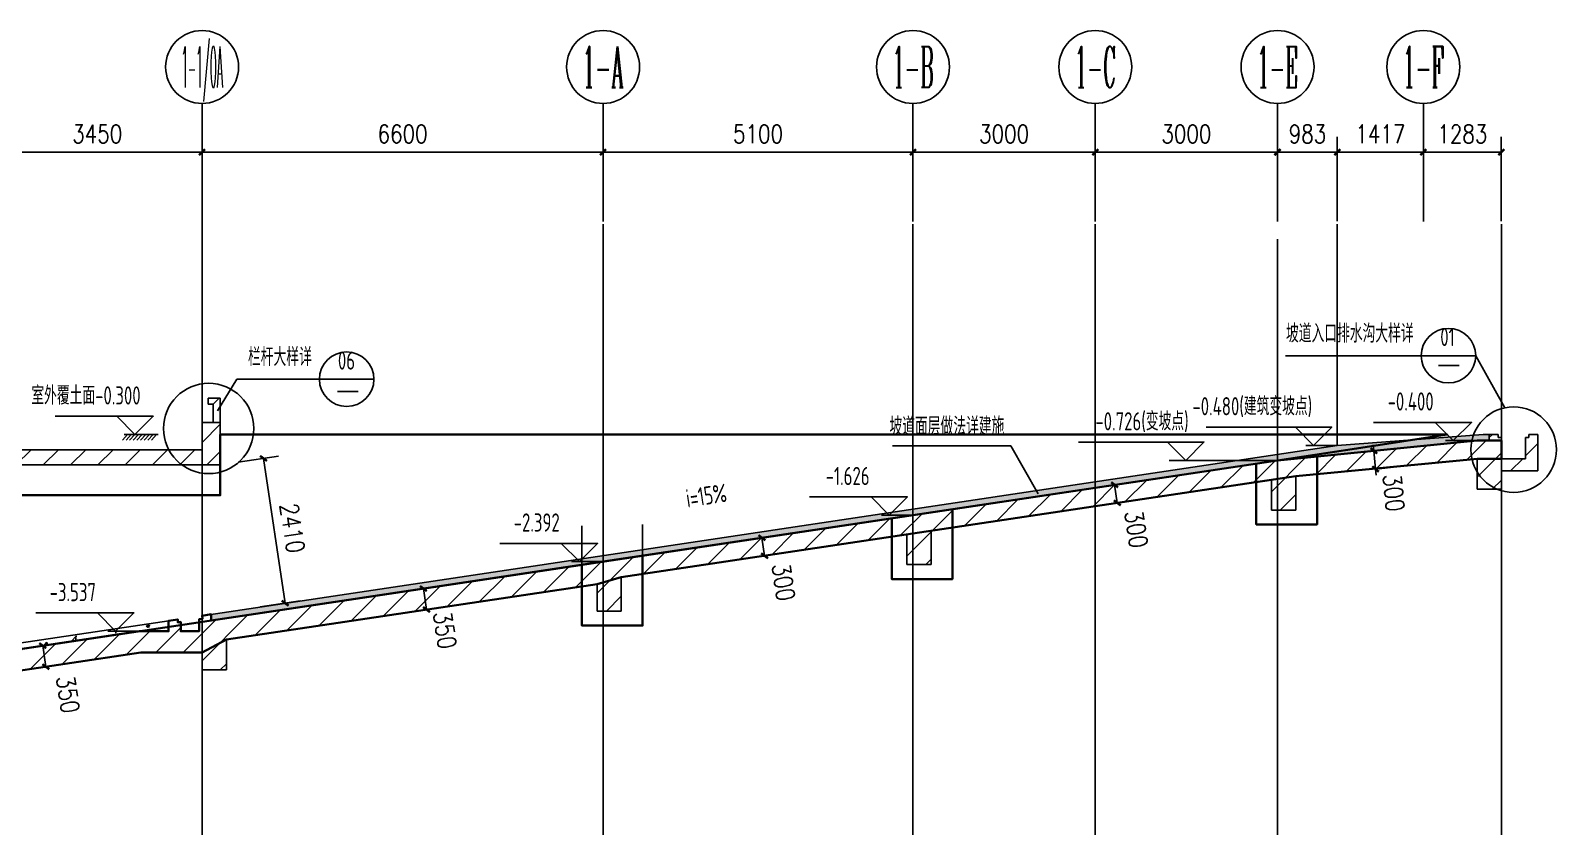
# Model space of a CAD drawing. Header units: millimetres. Extents: x -41781 to 68020, y 189188 to 426788.
# Drawn here: x 2068 to 27182, y 382746 to 395846 of the extents above; entities that cross this region are included whole.
import ezdxf
from ezdxf.enums import TextEntityAlignment as Align

# ---------------------------------------------------------------- set-up
doc = ezdxf.new("R2010")
doc.units = ezdxf.units.MM
doc.header["$LTSCALE"] = 1000
doc.header["$PDMODE"] = 35
doc.header["$PDSIZE"] = 200
for name, color, linetype in [('AXIS', 3, 'Continuous'), ('B-TEXT', 3, 'Continuous'), ('HATCH', 7, 'Continuous'), ('h填实-柱墙', 254, 'Continuous'), ('L-AXIS', 3, 'Continuous'), ('L-dote', 253, 'Continuous'), ('TEXT', 7, 'Continuous')]:
    doc.layers.add(name, color=color, linetype=linetype)
doc.styles.add('_TCH_AXIS', font='COMPLEX', dxfattribs={"bigfont": 'GBCBIG'})
doc.styles.add('COMPLEX', font='tssdeng.shx', dxfattribs={"width": 0.7, "bigfont": 'tssdchn.shx'})
doc.styles.add('DIM_FONT', font='SIMPLEX.shx', dxfattribs={"width": 0.8})
doc.styles.add('TSSD_Label', font='Tssdeng.shx', dxfattribs={"width": 0.7, "bigfont": 'hztxt.shx'})
doc.styles.add('TSSD_REIN', font='Tssdeng.shx', dxfattribs={"width": 0.7, "bigfont": 'hztxt.shx'})
doc.dimstyles.new('DIMN', dxfattribs={"dimtxt": 300, "dimasz": 100, "dimexe": 250, "dimexo": 300, "dimgap": 150, "dimtad": 1, "dimdec": 0, "dimzin": 0, "dimdsep": 46, "dimtxsty": 'DIM_FONT', "dimblk": 'ARCHTICK', "dimcen": 0.09, "dimclrt": 7, "dimazin": 2, "dimtfac": 1, "dimtdec": 0, "dimtix": 1, "dimtmove": 2, "dimatfit": 3, "dimfxl": 1, "dimtolj": 1, "dimtzin": 0, "dimarcsym": 0})
pattern_1 = [(45, (-2006.8, 955.92), (-224.5064, 224.5064), [])]
pattern_2 = [(50, (-2006.8, 955.9), (546.554, -47.81726), [57.15, -628.65]), (355, (-2006.8, 955.9), (-105.7285, 573.1699), [45.72, -502.92]), (100.451, (-1961.25, 951.94), (440.8275, 525.35006), [48.57, -534.27]), (46.1842, (-2006.8, 1108.3), (813.2371, -126.127), [85.725, -942.975]), (96.6356, (-1939, 1097.8), (712.2127, 742.2767), [72.855, -801.405]), (351.184, (-2006.8, 1108.3), (712.2138, 742.2754), [68.58, -754.38]), (21, (-1930.6, 1070.2), (454.84464, -306.79656), [57.15, -628.65]), (326, (-1930.6, 1070.2), (185.4061, 552.5639), [45.72, -502.92]), (71.4514, (-1892.7, 1044.65), (640.2495, 245.7686), [48.57, -534.27]), (37.5, (-2006.8, 955.92), (9.26581, 253.66512), [0, -496.824, 0, -510.54, 0, -504.825]), (7.5, (-2006.8, 955.92), (200.45899, 300.54172), [0, -291.084, 0, -485.394, 0, -192.405]), (327.5, (-2176.72, 955.92), (406.77179, -17.18623), [0, -190.5, 0, -594.36, 0, -788.67]), (317.5, (-2252.92, 955.92), (444.38754, 76.27947), [0, -247.65, 0, -394.716, 0, -560.07])]

# ---------------------------------------------------------------- blocks, each defined once
blk = doc.blocks.new('_ArchTick')
at = {"color": 0, "linetype": 'ByBlock', "const_width": 0.4}
blk.add_lwpolyline([(-0.5, -0.5), (0.5, 0.5)], dxfattribs=at)
blk = doc.blocks.new('*D47')
at = {"layer": 'AXIS', "color": 0, "linetype": 'ByBlock', "lineweight": -2}
for p, q in [((22591, 392711), (22591, 394094)), ((23574, 392711), (23574, 394094)), ((23574, 393844), (22591, 393844))]:
    blk.add_line(p, q, dxfattribs=at)
at = {"layer": 'Defpoints', "color": 0, "linetype": 'ByBlock'}
for p in [(22591, 393844), (22591, 392411), (23574, 392411)]:
    blk.add_point(p, dxfattribs=at)
at = {"layer": 'AXIS', "color": 0, "linetype": 'ByBlock', "lineweight": -2, "xscale": 100, "yscale": 100, "zscale": 100, "rotation": 180}
blk.add_blockref('_ArchTick', (22591, 393844), dxfattribs=at)
at = {"layer": 'AXIS', "color": 0, "linetype": 'ByBlock', "lineweight": -2, "xscale": 100, "yscale": 100, "zscale": 100}
blk.add_blockref('_ArchTick', (23574, 393844), dxfattribs=at)
at = {"layer": 'AXIS', "color": 7, "linetype": 'ByBlock', "insert": (23083, 394144), "char_height": 300, "attachment_point": 5, "style": 'DIM_FONT'}
blk.add_mtext('\\A1;983', dxfattribs=at)
blk = doc.blocks.new('*D48')
at = {"layer": 'AXIS', "color": 0, "linetype": 'ByBlock', "lineweight": -2}
for p, q in [((4891, 392711), (4891, 394094)), ((11491, 392711), (11491, 394094)), ((4891, 393844), (11491, 393844))]:
    blk.add_line(p, q, dxfattribs=at)
at = {"layer": 'Defpoints', "color": 0, "linetype": 'ByBlock'}
for p in [(11491, 393844), (4891, 392411), (11491, 392411)]:
    blk.add_point(p, dxfattribs=at)
at = {"layer": 'AXIS', "color": 0, "linetype": 'ByBlock', "lineweight": -2, "xscale": 100, "yscale": 100, "zscale": 100, "rotation": 180}
blk.add_blockref('_ArchTick', (4891, 393844), dxfattribs=at)
at = {"layer": 'AXIS', "color": 0, "linetype": 'ByBlock', "lineweight": -2, "xscale": 100, "yscale": 100, "zscale": 100}
blk.add_blockref('_ArchTick', (11491, 393844), dxfattribs=at)
at = {"layer": 'AXIS', "color": 7, "linetype": 'ByBlock', "insert": (8191, 394144), "char_height": 300, "attachment_point": 5, "style": 'DIM_FONT'}
blk.add_mtext('\\A1;6600', dxfattribs=at)
blk = doc.blocks.new('*D49')
at = {"layer": 'AXIS', "color": 0, "linetype": 'ByBlock', "lineweight": -2}
for p, q in [((11491, 392711), (11491, 394094)), ((16591, 392711), (16591, 394094)), ((16591, 393844), (11491, 393844))]:
    blk.add_line(p, q, dxfattribs=at)
at = {"layer": 'Defpoints', "color": 0, "linetype": 'ByBlock'}
for p in [(11491, 393844), (11491, 392411), (16591, 392411)]:
    blk.add_point(p, dxfattribs=at)
at = {"layer": 'AXIS', "color": 0, "linetype": 'ByBlock', "lineweight": -2, "xscale": 100, "yscale": 100, "zscale": 100, "rotation": 180}
blk.add_blockref('_ArchTick', (11491, 393844), dxfattribs=at)
at = {"layer": 'AXIS', "color": 0, "linetype": 'ByBlock', "lineweight": -2, "xscale": 100, "yscale": 100, "zscale": 100}
blk.add_blockref('_ArchTick', (16591, 393844), dxfattribs=at)
at = {"layer": 'AXIS', "color": 7, "linetype": 'ByBlock', "insert": (14041, 394144), "char_height": 300, "attachment_point": 5, "style": 'DIM_FONT'}
blk.add_mtext('\\A1;5100', dxfattribs=at)
blk = doc.blocks.new('*D50')
at = {"layer": 'AXIS', "color": 0, "linetype": 'ByBlock', "lineweight": -2}
for p, q in [((16591, 392711), (16591, 394094)), ((19591, 392711), (19591, 394094)), ((19591, 393844), (16591, 393844))]:
    blk.add_line(p, q, dxfattribs=at)
at = {"layer": 'Defpoints', "color": 0, "linetype": 'ByBlock'}
for p in [(16591, 393844), (16591, 392411), (19591, 392411)]:
    blk.add_point(p, dxfattribs=at)
at = {"layer": 'AXIS', "color": 0, "linetype": 'ByBlock', "lineweight": -2, "xscale": 100, "yscale": 100, "zscale": 100, "rotation": 180}
blk.add_blockref('_ArchTick', (16591, 393844), dxfattribs=at)
at = {"layer": 'AXIS', "color": 0, "linetype": 'ByBlock', "lineweight": -2, "xscale": 100, "yscale": 100, "zscale": 100}
blk.add_blockref('_ArchTick', (19591, 393844), dxfattribs=at)
at = {"layer": 'AXIS', "color": 7, "linetype": 'ByBlock', "insert": (18091, 394144), "char_height": 300, "attachment_point": 5, "style": 'DIM_FONT'}
blk.add_mtext('\\A1;3000', dxfattribs=at)
blk = doc.blocks.new('*D51')
at = {"layer": 'AXIS', "color": 0, "linetype": 'ByBlock', "lineweight": -2}
for p, q in [((19591, 392711), (19591, 394094)), ((22591, 392711), (22591, 394094)), ((22591, 393844), (19591, 393844))]:
    blk.add_line(p, q, dxfattribs=at)
at = {"layer": 'Defpoints', "color": 0, "linetype": 'ByBlock'}
for p in [(19591, 393844), (19591, 392411), (22591, 392411)]:
    blk.add_point(p, dxfattribs=at)
at = {"layer": 'AXIS', "color": 0, "linetype": 'ByBlock', "lineweight": -2, "xscale": 100, "yscale": 100, "zscale": 100, "rotation": 180}
blk.add_blockref('_ArchTick', (19591, 393844), dxfattribs=at)
at = {"layer": 'AXIS', "color": 0, "linetype": 'ByBlock', "lineweight": -2, "xscale": 100, "yscale": 100, "zscale": 100}
blk.add_blockref('_ArchTick', (22591, 393844), dxfattribs=at)
at = {"layer": 'AXIS', "color": 7, "linetype": 'ByBlock', "insert": (21091, 394144), "char_height": 300, "attachment_point": 5, "style": 'DIM_FONT'}
blk.add_mtext('\\A1;3000', dxfattribs=at)
blk = doc.blocks.new('*D52')
at = {"layer": 'AXIS', "color": 0, "linetype": 'ByBlock', "lineweight": -2}
for p, q in [((1441, 392711), (1441, 394094)), ((4891, 392711), (4891, 394094)), ((1441, 393844), (4891, 393844))]:
    blk.add_line(p, q, dxfattribs=at)
at = {"layer": 'Defpoints', "color": 0, "linetype": 'ByBlock'}
for p in [(4891, 393844), (1441, 392411), (4891, 392411)]:
    blk.add_point(p, dxfattribs=at)
at = {"layer": 'AXIS', "color": 0, "linetype": 'ByBlock', "lineweight": -2, "xscale": 100, "yscale": 100, "zscale": 100, "rotation": 180}
blk.add_blockref('_ArchTick', (1441, 393844), dxfattribs=at)
at = {"layer": 'AXIS', "color": 0, "linetype": 'ByBlock', "lineweight": -2, "xscale": 100, "yscale": 100, "zscale": 100}
blk.add_blockref('_ArchTick', (4891, 393844), dxfattribs=at)
at = {"layer": 'AXIS', "color": 7, "linetype": 'ByBlock', "insert": (3166, 394144), "char_height": 300, "attachment_point": 5, "style": 'DIM_FONT'}
blk.add_mtext('\\A1;3450', dxfattribs=at)
blk = doc.blocks.new('_AXISO')
blk.add_circle((0, 0), 0.5)
at = {"layer": 'B-TEXT', "style": 'COMPLEX', "width": 1.450893}
blk.add_attdef('A', text='', height=0.56, dxfattribs=at).set_placement((0.249375, -0.28), (0.749375, -0.28), align=Align.FIT)
blk = doc.blocks.new('*D59')
at = {"layer": 'AXIS', "color": 0, "linetype": 'ByBlock', "lineweight": -2}
for p, q in [((5488, 388742), (6149, 388841)), ((5902, 388804), (6259, 386421)), ((5846, 386359), (6507, 386458))]:
    blk.add_line(p, q, dxfattribs=at)
at = {"layer": 'Defpoints', "color": 0, "linetype": 'ByBlock'}
for p in [(5191, 388697), (5549, 386314), (6259, 386421)]:
    blk.add_point(p, dxfattribs=at)
at = {"layer": 'AXIS', "color": 0, "linetype": 'ByBlock', "lineweight": -2, "xscale": 100, "yscale": 100, "zscale": 100}
for p, rotation in [((5902, 388804), 98.53412902523712), ((6259, 386421), 278.5341290252372)]:
    blk.add_blockref('_ArchTick', p, dxfattribs=dict(at, rotation=rotation))
at = {"layer": 'AXIS', "color": 7, "linetype": 'ByBlock', "insert": (6377, 387657), "char_height": 300, "attachment_point": 5, "rotation": 278.5341, "style": 'DIM_FONT'}
blk.add_mtext('\\A1;2410', dxfattribs=at)
blk = doc.blocks.new('*D60')
at = {"layer": 'AXIS', "color": 0, "linetype": 'ByBlock', "lineweight": -2}
for p, q in [((23574, 392711), (23574, 394094)), ((24991, 392711), (24991, 394094)), ((24991, 393844), (23574, 393844))]:
    blk.add_line(p, q, dxfattribs=at)
at = {"layer": 'Defpoints', "color": 0, "linetype": 'ByBlock'}
for p in [(23574, 393844), (23574, 392411), (24991, 392411)]:
    blk.add_point(p, dxfattribs=at)
at = {"layer": 'AXIS', "color": 0, "linetype": 'ByBlock', "lineweight": -2, "xscale": 100, "yscale": 100, "zscale": 100, "rotation": 180}
blk.add_blockref('_ArchTick', (23574, 393844), dxfattribs=at)
at = {"layer": 'AXIS', "color": 0, "linetype": 'ByBlock', "lineweight": -2, "xscale": 100, "yscale": 100, "zscale": 100}
blk.add_blockref('_ArchTick', (24991, 393844), dxfattribs=at)
at = {"layer": 'AXIS', "color": 7, "linetype": 'ByBlock', "insert": (24283, 394144), "char_height": 300, "attachment_point": 5, "style": 'DIM_FONT'}
blk.add_mtext('\\A1;1417', dxfattribs=at)
blk = doc.blocks.new('*D61')
at = {"layer": 'AXIS', "color": 0, "linetype": 'ByBlock', "lineweight": -2}
for p, q in [((24991, 392711), (24991, 394094)), ((26274, 392711), (26274, 394094)), ((26274, 393844), (24991, 393844))]:
    blk.add_line(p, q, dxfattribs=at)
at = {"layer": 'Defpoints', "color": 0, "linetype": 'ByBlock'}
for p in [(24991, 393844), (24991, 392411), (26274, 392411)]:
    blk.add_point(p, dxfattribs=at)
at = {"layer": 'AXIS', "color": 0, "linetype": 'ByBlock', "lineweight": -2, "xscale": 100, "yscale": 100, "zscale": 100, "rotation": 180}
blk.add_blockref('_ArchTick', (24991, 393844), dxfattribs=at)
at = {"layer": 'AXIS', "color": 0, "linetype": 'ByBlock', "lineweight": -2, "xscale": 100, "yscale": 100, "zscale": 100}
blk.add_blockref('_ArchTick', (26274, 393844), dxfattribs=at)
at = {"layer": 'AXIS', "color": 7, "linetype": 'ByBlock', "insert": (25633, 394144), "char_height": 300, "attachment_point": 5, "style": 'DIM_FONT'}
blk.add_mtext('\\A1;1283', dxfattribs=at)
blk = doc.blocks.new('*D63')
at = {"layer": 'AXIS', "color": 0, "linetype": 'ByBlock', "lineweight": -2}
for p, q in [((2427, 385745), (2515, 385759)), ((2268, 385722), (2320, 385375)), ((2479, 385399), (2567, 385413))]:
    blk.add_line(p, q, dxfattribs=at)
at = {"layer": 'Defpoints', "color": 0, "linetype": 'ByBlock'}
for p in [(2130, 385701), (2182, 385355), (2320, 385375)]:
    blk.add_point(p, dxfattribs=at)
at = {"layer": 'AXIS', "color": 0, "linetype": 'ByBlock', "lineweight": -2, "xscale": 100, "yscale": 100, "zscale": 100}
for p, rotation in [((2268, 385722), 98.53412902523944), ((2320, 385375), 278.5341290252395)]:
    blk.add_blockref('_ArchTick', p, dxfattribs=dict(at, rotation=rotation))
at = {"layer": 'AXIS', "color": 7, "linetype": 'ByBlock', "insert": (2684, 384919), "char_height": 300, "attachment_point": 5, "rotation": 278.5341, "style": 'DIM_FONT'}
blk.add_mtext('\\A1;350', dxfattribs=at)
blk = doc.blocks.new('*D64')
at = {"layer": 'AXIS', "color": 0, "linetype": 'ByBlock', "lineweight": -2}
for p, q in [((8402, 386642), (8286, 386625)), ((8585, 386316), (8533, 386662)), ((8454, 386296), (8338, 386279))]:
    blk.add_line(p, q, dxfattribs=at)
at = {"layer": 'Defpoints', "color": 0, "linetype": 'ByBlock'}
for p in [(8533, 386662), (8699, 386687), (8751, 386341)]:
    blk.add_point(p, dxfattribs=at)
at = {"layer": 'AXIS', "color": 0, "linetype": 'ByBlock', "lineweight": -2, "xscale": 100, "yscale": 100, "zscale": 100}
for p, rotation in [((8533, 386662), 98.53412902523829), ((8585, 386316), 278.5341290252383)]:
    blk.add_blockref('_ArchTick', p, dxfattribs=dict(at, rotation=rotation))
at = {"layer": 'AXIS', "color": 7, "linetype": 'ByBlock', "insert": (8888, 385977), "char_height": 300, "attachment_point": 5, "rotation": 278.5341, "style": 'DIM_FONT'}
blk.add_mtext('\\A1;350', dxfattribs=at)
blk = doc.blocks.new('*D65')
at = {"layer": 'AXIS', "color": 0, "linetype": 'ByBlock', "lineweight": -2}
for p, q in [((13947, 387474), (13857, 387461)), ((14105, 387498), (14149, 387201)), ((13991, 387177), (13902, 387164))]:
    blk.add_line(p, q, dxfattribs=at)
at = {"layer": 'Defpoints', "color": 0, "linetype": 'ByBlock'}
for p in [(14243, 387519), (14149, 387201), (14288, 387222)]:
    blk.add_point(p, dxfattribs=at)
at = {"layer": 'AXIS', "color": 0, "linetype": 'ByBlock', "lineweight": -2, "xscale": 100, "yscale": 100, "zscale": 100}
for p, rotation in [((14105, 387498), 98.53412902523601), ((14149, 387201), 278.534129025236)]:
    blk.add_blockref('_ArchTick', p, dxfattribs=dict(at, rotation=rotation))
at = {"layer": 'AXIS', "color": 7, "linetype": 'ByBlock', "insert": (14460, 386767), "char_height": 300, "attachment_point": 5, "rotation": 278.5341, "style": 'DIM_FONT'}
blk.add_mtext('\\A1;300', dxfattribs=at)
blk = doc.blocks.new('*D66')
at = {"layer": 'AXIS', "color": 0, "linetype": 'ByBlock', "lineweight": -2}
for p, q in [((19752, 388345), (19663, 388332)), ((19910, 388369), (19954, 388072)), ((19796, 388049), (19707, 388035))]:
    blk.add_line(p, q, dxfattribs=at)
at = {"layer": 'Defpoints', "color": 0, "linetype": 'ByBlock'}
for p in [(20048, 388390), (19954, 388072), (20093, 388093)]:
    blk.add_point(p, dxfattribs=at)
at = {"layer": 'AXIS', "color": 0, "linetype": 'ByBlock', "lineweight": -2, "xscale": 100, "yscale": 100, "zscale": 100}
for p, rotation in [((19910, 388369), 98.53412902523601), ((19954, 388072), 278.534129025236)]:
    blk.add_blockref('_ArchTick', p, dxfattribs=dict(at, rotation=rotation))
at = {"layer": 'AXIS', "color": 7, "linetype": 'ByBlock', "insert": (20266, 387638), "char_height": 300, "attachment_point": 5, "rotation": 278.5341, "style": 'DIM_FONT'}
blk.add_mtext('\\A1;300', dxfattribs=at)
blk = doc.blocks.new('*D67')
at = {"layer": 'AXIS', "color": 0, "linetype": 'ByBlock', "lineweight": -2}
for p, q in [((24176, 388928), (24166, 389027)), ((24176, 388928), (24204, 388629)), ((24234, 388933), (24424, 388951)), ((24204, 388629), (24214, 388530)), ((24263, 388635), (24453, 388653))]:
    blk.add_line(p, q, dxfattribs=at)
at = {"layer": 'Defpoints', "color": 0, "linetype": 'ByBlock'}
for p in [(23936, 388905), (23964, 388607), (24204, 388629)]:
    blk.add_point(p, dxfattribs=at)
at = {"layer": 'AXIS', "color": 0, "linetype": 'ByBlock', "lineweight": -2, "xscale": 100, "yscale": 100, "zscale": 100}
for p, rotation in [((24176, 388928), 275.460287964486), ((24204, 388629), 95.460287964486)]:
    blk.add_blockref('_ArchTick', p, dxfattribs=dict(at, rotation=rotation))
at = {"layer": 'AXIS', "color": 7, "linetype": 'ByBlock', "insert": (24503, 388238), "char_height": 300, "attachment_point": 5, "rotation": 275.4603, "style": 'DIM_FONT'}
blk.add_mtext('\\A1;300', dxfattribs=at)

msp = doc.modelspace()

# ---------------------------------------------------------------- hatches: boundary and pattern name
at = {"layer": 'HATCH'}
h = msp.add_hatch(dxfattribs=at)
h.set_pattern_fill('ANSI31', color=256, scale=100, style=0)
h.set_pattern_definition(pattern_1)
h.paths.add_polyline_path([(5191.4, 389797.2), (4991.4, 389797.2), (4991.4, 389697.2), (5071.4, 389697.2), (5071.4, 389397.2), (5191.4, 389397.2)])
h = msp.add_hatch(dxfattribs=at)
h.set_pattern_fill('ANSI31', color=256, scale=100, style=0)
h.set_pattern_definition(pattern_1)
h.paths.add_polyline_path([(-9245.2, 388197.2), (-9245.2, 387947.2), (-4208.6, 387947.2), (-4208.6, 387497.2), (-3908.6, 387497.2), (-3908.6, 387947.2), (141.4, 387947.2), (141.4, 388697.2), (5191.4, 388697.2), (5191.4, 389397.2), (4891.4, 389397.2), (4891.4, 388947.2), (-158.6, 388947.2), (-158.6, 388197.2)])
h = msp.add_hatch(dxfattribs=at)
h.set_pattern_fill('ANSI31', color=256, scale=100, style=0)
h.set_pattern_definition(pattern_1)
h.paths.add_polyline_path([(11391.4, 386736.8), (11391.4, 386290.7), (11791.4, 386290.7), (11791.4, 386847.4), (16491.4, 387552.6), (16491.4, 387056), (16891.4, 387056), (16891.4, 387612.7), (22491.4, 388447.6), (22491.4, 387950.9), (22891.4, 387950.9), (22891.4, 388509.6), (25874.4, 388795.8), (25874.4, 388297.2), (26274.4, 388297.2), (26274.4, 388598.9), (26874.4, 388598.9), (26874.4, 389198.9), (26724.4, 389198.9), (26724.4, 389148.9), (26674.4, 389148.9), (26674.4, 388798.9), (26274.4, 388798.9), (26274.4, 389148.9), (26224.4, 389148.9), (26224.4, 389198.9), (26074.4, 389198.9), (26074.4, 389097.2), (25874.4, 389097.2), (22591.4, 388771.4), (5041.4, 386137.8), (5041.4, 386237.8), (4891.4, 386215.3), (4891.4, 386164.7), (4841.4, 386157.2), (4841.4, 385960.3), (4541.4, 385960.3), (4541.4, 386112.2), (4491.4, 386104.7), (4491.4, 386155.3), (4341.4, 386132.8), (4341.4, 385960.3), (3858.6, 385960.3), (-258.6, 385342.5), (-258.6, 384397.2), (-7608.6, 384397.2), (-7608.6, 384497.2), (-7758.6, 384497.2), (-7758.6, 384447.2), (-7808.6, 384447.2), (-7808.6, 384097.2), (-8108.6, 384097.2), (-8108.6, 384447.2), (-8158.6, 384447.2), (-8158.6, 384497.2), (-8308.6, 384497.2), (-8308.6, 384397.2), (-9245.2, 384397.2), (-9245.2, 383997.2), (-8508.6, 383997.2), (-8508.6, 383697.2), (-7408.6, 383697.2), (-7408.6, 383997.2), (141.4, 383997.2), (141.4, 385048.6), (3884.7, 385610.3), (4891.4, 385610.3), (4891.4, 385322.8), (5291.4, 385322.8), (5291.4, 385821.4)])
h = msp.add_hatch(dxfattribs=at)
h.set_pattern_fill('AR-CONC', color=256, scale=3, style=0)
h.set_pattern_definition(pattern_2)
h.paths.add_polyline_path([(22591.4, 388771.4), (25874.4, 389097.2), (26074.4, 389097.2), (26074.4, 389198.9), (25974.4, 389198.9), (23574.4, 389018.9), (5041.4, 386237.8), (5041.4, 386137.8)])
h = msp.add_hatch(dxfattribs=at)
h.set_pattern_fill('AR-CONC', color=256, scale=3, style=0)
h.set_pattern_definition(pattern_2)
h.paths.add_polyline_path([(3858.6, 385960.3), (4341.4, 385960.3), (4341.4, 386132.8), (-5358.6, 384677.2), (-7608.6, 384508.4), (-7608.6, 384408.2), (-5362.3, 384576.6)])

# ---------------------------------------------------------------- linework, layer by layer
for p, q in [((4991.4, 389797.2), (5191.4, 389797.2)), ((4991.4, 389697.2), (4991.4, 389797.2)), ((5191.4, 389397.2), (5191.4, 389797.2)), ((4991.4, 389697.2), (5071.4, 389697.2)), ((5071.4, 389397.2), (5071.4, 389697.2)), ((5191.4, 389397.2), (4891.4, 389397.2)), ((4891.4, 389397.2), (4891.4, 388947.2)), ((5191.4, 388697.2), (5191.4, 389397.2)), ((23574.4, 389018.9), (4891.4, 386215.3)), ((22591.4, 388771.4), (25874.4, 389097.2)), ((25974.4, 389198.9), (23574.4, 389018.9)), ((26074.4, 389097.2), (25874.4, 389097.2)), ((25974.4, 389198.9), (26224.4, 389198.9)), ((26074.4, 389097.2), (26074.4, 389198.9)), ((26224.4, 389148.9), (26224.4, 389198.9)), ((26224.4, 389148.9), (26274.4, 389148.9)), ((26274.4, 388798.9), (26274.4, 389148.9)), ((26674.4, 388798.9), (26674.4, 389148.9)), ((26674.4, 389148.9), (26724.4, 389148.9)), ((26724.4, 389198.9), (26874.4, 389198.9)), ((26724.4, 389148.9), (26724.4, 389198.9)), ((26874.4, 388598.9), (26874.4, 389198.9)), ((4891.4, 388947.2), (-158.6, 388947.2)), ((22591.4, 388771.4), (5041.4, 386137.8)), ((22891.4, 388509.6), (25874.4, 388795.8)), ((25874.4, 388795.8), (25874.4, 388297.2)), ((26274.4, 388798.9), (26674.4, 388798.9)), ((5191.4, 388697.2), (141.4, 388697.2)), ((26274.4, 388297.2), (26274.4, 388598.9)), ((26274.4, 388598.9), (26874.4, 388598.9)), ((22491.4, 388447.6), (16891.4, 387612.7)), ((22491.4, 388447.6), (22491.4, 387950.9)), ((22891.4, 387950.9), (22891.4, 388509.6)), ((25874.4, 388297.2), (26274.4, 388297.2)), ((22491.4, 387950.9), (22891.4, 387950.9)), ((16491.4, 387552.6), (11791.4, 386847.4)), ((16491.4, 387552.6), (16491.4, 387056)), ((16891.4, 387056), (16891.4, 387612.7)), ((16491.4, 387056), (16891.4, 387056)), ((11791.4, 386290.7), (11791.4, 386847.4)), ((11391.4, 386736.8), (5291.4, 385821.4)), ((11391.4, 386736.8), (11391.4, 386290.7)), ((11391.4, 386290.7), (11791.4, 386290.7)), ((4491.4, 386155.3), (-5358.6, 384677.2)), ((4341.4, 386132.8), (4341.4, 385960.3)), ((4491.4, 386155.3), (4491.4, 386104.7)), ((4541.4, 386112.2), (4491.4, 386104.7)), ((4541.4, 386112.2), (4541.4, 385960.3)), ((4891.4, 386164.7), (4841.4, 386157.2)), ((4841.4, 385960.3), (4841.4, 386157.2)), ((4891.4, 386164.7), (4891.4, 386215.3)), ((5041.4, 386137.8), (5041.4, 386237.8)), ((3858.6, 385960.3), (-5362.3, 384576.6)), ((4341.4, 385960.3), (3858.6, 385960.3)), ((4841.4, 385960.3), (4541.4, 385960.3)), ((5291.4, 385322.8), (5291.4, 385821.4)), ((3884.7, 385610.3), (141.4, 385048.6)), ((4891.4, 385610.3), (3884.7, 385610.3)), ((4891.4, 385610.3), (4891.4, 385322.8)), ((4891.4, 385322.8), (5291.4, 385322.8))]:
    msp.add_line(p, q, dxfattribs=at)
at = {"layer": 'h填实-柱墙', "color": 5, "lineweight": 30}
msp.add_lwpolyline([(141.4, 385402.5), (141.4, 388197.2), (5191.4, 388197.2), (5191.4, 389197.2), (25384.1, 389197.2), (23893.4, 388966.7), (22591.4, 388771.4), (141.4, 385402.5)], dxfattribs=at)
at = {"layer": 'h填实-柱墙', "color": 2, "lineweight": 30}
msp.add_lwpolyline([(141.4, 385048.6), (3884.7, 385610.3), (4891.4, 385610.3), (5291.4, 385821.4), (11391.4, 386736.8), (11791.4, 386847.4), (22891.4, 388509.6), (25874.4, 388795.8), (26274.4, 388795.8), (26274.4, 389097.2), (25874.4, 389097.2), (22591.4, 388771.4), (16591.4, 387871), (11491.4, 387105.7), (5041.4, 386137.8), (5041.4, 386237.8), (4891.4, 386215.3), (4898.8, 386165.9), (4841.4, 386157.2), (4841.4, 385960.3), (4541.4, 385960.3), (4541.4, 386112.2), (4491.4, 386104.7), (4491.4, 386155.3), (4341.4, 386132.8), (4341.4, 385960.3), (3858.6, 385960.3), (141.4, 385402.5)], dxfattribs=at)
at = {"layer": 'h填实-柱墙', "color": 6, "lineweight": 30}
for points in [[(22241.4, 388718.8), (22241.4, 387718.8), (23241.4, 387718.8), (23241.4, 388835.9)], [(16241.4, 387818.5), (16241.4, 386818.5), (17241.4, 386818.5), (17241.4, 387968.5)], [(11141.4, 387053.2), (11141.4, 386053.2), (12141.4, 386053.2), (12141.4, 387203.2)]]:
    msp.add_lwpolyline(points, dxfattribs=at)
at = {"layer": 'h填实-柱墙'}
for points in [[(11141.4, 386105.7), (11141.4, 387696.4)], [(12141.4, 386105.7), (12141.4, 387715.8)]]:
    msp.add_lwpolyline(points, dxfattribs=at)
at = {"layer": 'L-AXIS'}
for p, q in [((4891.4, 394646.1), (4891.4, 392702.3)), ((11491.4, 394646.1), (11491.4, 392702.3)), ((16591.4, 394646.1), (16591.4, 392702.3)), ((19591.4, 394646.1), (19591.4, 392702.3)), ((22591.4, 394646.1), (22591.4, 392702.3)), ((24991.4, 394646.1), (24991.4, 392702.3))]:
    msp.add_line(p, q, dxfattribs=at)
at = {"layer": 'L-dote', "ltscale": 10}
for p, q in [((4891.4, 375993.3), (4891.4, 392731.1)), ((11491.4, 375993.3), (11491.4, 392660.6)), ((16591.4, 375993.3), (16591.4, 392660.6)), ((19591.4, 380243.3), (19591.4, 392660.6)), ((23574.4, 389018.9), (23574.4, 392660.6)), ((26274.4, 375993.3), (26274.4, 392660.6)), ((22591.4, 392410.6), (22591.4, 375993.3))]:
    msp.add_line(p, q, dxfattribs=at)
at = {"layer": 'TEXT', "color": 2}
for p, q in [((22720.5, 390494.6), (25852.5, 390494.6)), ((25241.6, 390334), (25581.2, 390334)), ((25852.5, 390494.6), (26333.5, 389637.8)), ((5465.5, 390107.1), (5145.2, 389588.7)), ((5465.5, 390107.1), (7719.2, 390107.1)), ((7120.9, 389902.4), (7460.5, 389902.4)), ((3665.7, 389197.2), (3579.7, 389103)), ((3606.4, 389197.2), (4167.6, 389197.2)), ((3725.5, 389197.2), (3639.5, 389103)), ((3785.3, 389197.2), (3699.3, 389103)), ((3845.1, 389197.2), (3759.1, 389103)), ((3904.4, 389197.2), (3818.4, 389103)), ((3964.2, 389197.2), (3878.2, 389103)), ((4024, 389197.2), (3938, 389103)), ((4083.8, 389197.2), (3997.8, 389103)), ((4143, 389197.2), (4057, 389103)), ((23574.4, 389018.9), (23055.9, 389018.9)), ((25874.4, 389097.2), (25355.9, 389097.2)), ((16254.5, 389010.3), (18200.6, 389010.3)), ((18653.9, 388222.3), (18200.6, 389010.3)), ((22591.4, 388771.4), (20807.8, 388771.4)), ((16591.4, 387871), (16072.9, 387871)), ((11491.4, 387105.7), (10972.9, 387105.7)), ((3858.6, 385960.3), (3340.1, 385960.3))]:
    msp.add_line(p, q, dxfattribs=at)
for points in [[(3486.9, 389497.2), (3786.9, 389197.2), (4086.9, 389497.2), (2475, 389497.2)], [(22884.1, 389318.9), (23184.1, 389018.9), (23484.1, 389318.9), (21416.3, 389318.9)], [(25184.1, 389397.2), (25484.1, 389097.2), (25784.1, 389397.2), (24172.2, 389397.2)], [(20780.7, 389071.4), (21080.7, 388771.4), (21380.7, 389071.4), (19312.9, 389071.4)], [(15901.1, 388171), (16201.1, 387871), (16501.1, 388171), (14889.2, 388171)], [(10801.1, 387405.7), (11101.1, 387105.7), (11401.1, 387405.7), (9789.2, 387405.7)], [(3168.3, 386260.3), (3468.3, 385960.3), (3768.3, 386260.3), (2156.4, 386260.3)]]:
    msp.add_lwpolyline(points, dxfattribs=at)
msp.add_lwpolyline([(12166.7, 387819.2, 0, 80, 0), (12562.3, 387878.6, 0, 0, 0), (13953, 388087.5, 0, 0, 0)], format="xyseb", dxfattribs=at)
for centre, radius in [((25403.8, 390494.6), 448.7), ((7270.5, 390107.1), 448.7), ((5000.1, 389296.4), 743.5), ((26477.3, 388948), 704.7)]:
    msp.add_circle(centre, radius, dxfattribs=at)

# ---------------------------------------------------------------- block references
at = {"layer": 'L-AXIS'}
ref = msp.add_blockref('_AXISO', (4891.4, 395246.1), dxfattribs=dict(at, xscale=1199.999999999998, yscale=1200, zscale=1200, rotation=359.9996457873818))
ref.add_attrib('A', '1-1/OA', dxfattribs={"color": 7, "height": 678.82, "rotation": 359.99965, "style": '_TCH_AXIS', "width": 0.177966}).set_placement((4552, 394906.7), (5230.8, 394906.7), align=Align.FIT)
ref = msp.add_blockref('_AXISO', (11491.4, 395246.1), dxfattribs=dict(at, xscale=1199.999999999998, yscale=1200, zscale=1200, rotation=359.9996457873818))
ref.add_attrib('A', '1-A', dxfattribs={"color": 7, "height": 678.82, "rotation": 359.99965, "style": '_TCH_AXIS', "width": 0.355932}).set_placement((11152, 394906.7), (11830.8, 394906.7), align=Align.FIT)
ref = msp.add_blockref('_AXISO', (16591.4, 395246.1), dxfattribs=dict(at, xscale=1199.999999999998, yscale=1200, zscale=1200, rotation=359.9996457873818))
ref.add_attrib('A', '1-B', dxfattribs={"color": 7, "height": 678.82, "rotation": 359.99965, "style": '_TCH_AXIS', "width": 0.362069}).set_placement((16252, 394906.7), (16930.8, 394906.7), align=Align.FIT)
ref = msp.add_blockref('_AXISO', (19591.4, 395246.1), dxfattribs=dict(at, xscale=1199.999999999998, yscale=1200, zscale=1200, rotation=359.9996457873818))
ref.add_attrib('A', '1-C', dxfattribs={"color": 7, "height": 678.82, "rotation": 359.99965, "style": '_TCH_AXIS', "width": 0.375}).set_placement((19252, 394906.7), (19930.8, 394906.7), align=Align.FIT)
ref = msp.add_blockref('_AXISO', (22591.4, 395246.1), dxfattribs=dict(at, xscale=1199.999999999998, yscale=1200, zscale=1200, rotation=359.9996457873819))
ref.add_attrib('A', '1-E', dxfattribs={"color": 7, "height": 678.82, "rotation": 359.99965, "style": '_TCH_AXIS', "width": 0.368421}).set_placement((22252, 394906.7), (22930.8, 394906.7), align=Align.FIT)
ref = msp.add_blockref('_AXISO', (24991.4, 395246.1), dxfattribs=dict(at, xscale=1199.999999999998, yscale=1200, zscale=1200, rotation=359.9996457873818))
ref.add_attrib('A', '1-F', dxfattribs={"color": 7, "height": 678.82, "rotation": 359.99965, "style": '_TCH_AXIS', "width": 0.368421}).set_placement((24652, 394906.7), (25330.8, 394906.7), align=Align.FIT)

# ---------------------------------------------------------------- texts
at = {"layer": 'TEXT', "color": 2, "style": 'TSSD_Label', "width": 0.7}
for s, p in [('坡道入口排水沟大样详', (24830.7, 390620.2)), ('01', (25506.9, 390562.3)), ('栏杆大样详', (6697.4, 390232.7)), ('06', (7409.5, 390174.8)), ('室外覆土面-0.300', (3879.9, 389600.7)), ('-0.480(建筑变坡点)', (23161.7, 389422.4)), ('-0.400', (25160.7, 389500.7)), ('-0.726(变坡点)', (21128.3, 389174.8)), ('坡道面层做法详建施', (18094.5, 389091.4)), ('-1.626', (15877.7, 388274.5)), ('-2.392', (10777.7, 387509.2)), ('-3.537', (3144.9, 386363.8))]:
    msp.add_text(s, height=300, dxfattribs=at).set_placement(p, align=Align.BOTTOM_RIGHT)
at = {"layer": 'TEXT', "color": 2, "style": 'TSSD_REIN', "width": 0.7}
msp.add_text('i=15%', height=300, rotation=8.54331, dxfattribs=at).set_placement((12879.4, 387993.2))

# ---------------------------------------------------------------- dimensions: what is measured, and where the dimension line sits
at = {"layer": 'AXIS', "linetype": 'ByBlock'}
for base, p1, p2, picture, middle in [((4891.4, 393844.5), (1441.4, 392410.6), (4891.4, 392410.6), '*D52', (3166.4, 394144.5)), ((11491.4, 393844.5), (4891.4, 392410.6), (11491.4, 392410.6), '*D48', (8191.4, 394144.5)), ((11491.4, 393844.5), (16591.4, 392410.6), (11491.4, 392410.6), '*D49', (14041.4, 394144.5)), ((16591.4, 393844.5), (19591.4, 392410.6), (16591.4, 392410.6), '*D50', (18091.4, 394144.5)), ((19591.4, 393844.5), (22591.4, 392410.6), (19591.4, 392410.6), '*D51', (21091.4, 394144.5)), ((22591.4, 393844.5), (23574.4, 392410.6), (22591.4, 392410.6), '*D47', (23082.9, 394144.5)), ((23574.4, 393844.5), (24991.4, 392410.6), (23574.4, 392410.6), '*D60', (24282.9, 394144.5)), ((24991.4, 393844.5), (26274.4, 392410.6), (24991.4, 392410.6), '*D61', (25632.9, 394144.5))]:
    dim = msp.add_linear_dim(base=base, p1=p1, p2=p2, dimstyle='DIMN', dxfattribs=at)
    dim.commit()
    dim.dimension.update_dxf_attribs({"geometry": picture, "text_midpoint": middle})
for base, p1, p2, angle, picture, middle in [((24204.1, 388629.4), (23935.8, 388904.8), (23964.3, 388606.5), 275.46029, '*D67', (24502.7, 388237.5)), ((19954.3, 388072.3), (20048.3, 388389.7), (20092.9, 388093.1), 278.53413, '*D66', (20265.5, 387638.1)), ((14149.2, 387201.2), (14243.2, 387518.6), (14287.7, 387222), 278.53413, '*D65', (14460.4, 386767)), ((8533.1, 386661.8), (8750.8, 386340.5), (8698.9, 386686.7), 98.53413, '*D64', (8888, 385976.7)), ((2319.7, 385375.5), (2130.1, 385700.9), (2182, 385354.8), 278.53413, '*D63', (2684.3, 384919.4))]:
    dim = msp.add_linear_dim(base=base, p1=p1, p2=p2, angle=angle, dimstyle='DIMN', dxfattribs=at)
    dim.commit()
    dim.dimension.update_dxf_attribs({"geometry": picture, "text_midpoint": middle, "dimtype": 161})
dim = msp.add_aligned_dim(p1=(5191.4, 388697.2), p2=(5549, 386314), distance=718.3, dimstyle='DIMN', dxfattribs=at)
dim.commit()
dim.dimension.update_dxf_attribs({"geometry": '*D59', "text_midpoint": (6377.3, 387656.7)})

doc.saveas('drawing.dxf')
